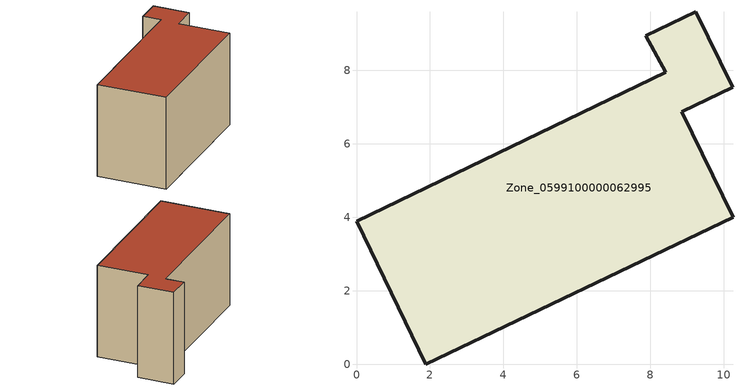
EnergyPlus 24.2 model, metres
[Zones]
Zone_0599100000062995
 floor ground (C_G): 7.88,8.95 9.24,9.6 10.24,7.54 8.85,6.87 10.25,4 1.89,0 0,3.9 8.42,7.95 z0
 wall outside (C_F): 1.89,0 10.25,4 8.85,6.87 10.24,7.54 9.24,9.6 7.88,8.95 8.42,7.95 0,3.9 1.89,0 z0:5.92
 roof outside (C_R): 10.24,7.54 9.24,9.6 7.88,8.95 8.42,7.95 0,3.9 1.89,0 10.25,4 8.85,6.87 z5.92
[BUILDING]
Pand.0599100000062995: North Axis=0; Terrain=City; Loads Convergence Tolerance Value=0.04; Temperature Convergence Tolerance Value=0.4; Solar Distribution=FullExterior; Maximum Number of Warmup Days=25; Minimum Number of Warmup Days=1
[Site:Location]
Rotterdam.The.Hague.AP_ZH_NLD Design_Conditions: Latitude=51.96; Longitude=4.45; Time Zone=1; Elevation=-4.5
[SITE:GROUNDTEMPERATURE:BUILDINGSURFACE]
18, 18, 18, 18, 18, 18, 18, 18, 18, 18, 18, 18
[MATERIAL] Thermal Absorptance=0.9; Solar Absorptance=0.7; Visible Absorptance=0.7
Name | Roughness | Thickness | Conductivity | Density | Specific Heat
G.TI.1946-1964 | MediumSmooth | 0.15 | 1 | 540 | 1210
F.TI.1946-1964 | Rough | 0.3 | 0.857143 | 1920 | 840
R.TI.1946-1964 | MediumRough | 0.2 | 0.277778 | 1500 | 1000
[CONSTRUCTION]
C_G: G.TI.1946-1964
C_F: F.TI.1946-1964
C_R: R.TI.1946-1964
[ZONE]
Zone_0599100000062995: Type=1; Multiplier=1; Ceiling Height=Autocalculate; Volume=Autocalculate; Floor Area=autocalculate; Part of Total Floor Area=Yes
[ZONEINFILTRATION:DESIGNFLOWRATE]
Infil_Zone_0599100000062995: Zone or ZoneList or Space or SpaceList=Zone_0599100000062995; Schedule=AlwaysOn; Design Flow Rate Calculation Method=Flow/Area; Flow Rate per Floor Area=0.003; Constant Term Coefficient=1; Temperature Term Coefficient=0; Velocity Term Coefficient=0; Velocity Squared Term Coefficient=0
[HVACTEMPLATE:ZONE:IDEALLOADSAIRSYSTEM]
Zone_0599100000062995: Maximum Heating Supply Air Temperature=50; Minimum Cooling Supply Air Temperature=13; Maximum Heating Supply Air Humidity Ratio=0.0156; Minimum Cooling Supply Air Humidity Ratio=0.0077; Heating Limit=NoLimit; Cooling Limit=NoLimit; Dehumidification Control Type=ConstantSensibleHeatRatio; Cooling Sensible Heat Ratio=0.7; Dehumidification Setpoint=60; Humidification Control Type=None; Humidification Setpoint=30; Outdoor Air Method=None; Outdoor Air Flow Rate per Person=0.00944; Outdoor Air Flow Rate per Zone Floor Area=0; Outdoor Air Flow Rate per Zone=0; Demand Controlled Ventilation Type=None; Outdoor Air Economizer Type=NoEconomizer; Heat Recovery Type=None; Sensible Heat Recovery Effectiveness=0.7; Latent Heat Recovery Effectiveness=0.65
[ZONECONTROL:THERMOSTAT]
ThermostatControl_Zone_0599100000062995: Zone or ZoneList=Zone_0599100000062995; Control Type Schedule=DualSetpointControlType; Control 1=Thermostat_Zone_0599100000062995; Temperature Difference Between Cutout And Setpoint=0
[THERMOSTATSETPOINT:DUALSETPOINT]
Thermostat_Zone_0599100000062995: Heating Setpoint Temperature Schedule=HeatingSetpoint_Zone_0599100000062995; Cooling Setpoint Temperature Schedule=CoolingSetpoint_Zone_0599100000062995
[SCHEDULE:COMPACT]
HeatingSetpoint_Zone_0599100000062995: Through: 12/31, For: AllDays, Until: 24:00, 21
CoolingSetpoint_Zone_0599100000062995: Through: 12/31, For: AllDays, Until: 24:00, 24
DualSetpointControlType: Through: 12/31, For: AllDays, Until: 24:00, 4
AlwaysOn: Through: 12/31, For: AllDays, Until: 24:00, 1
